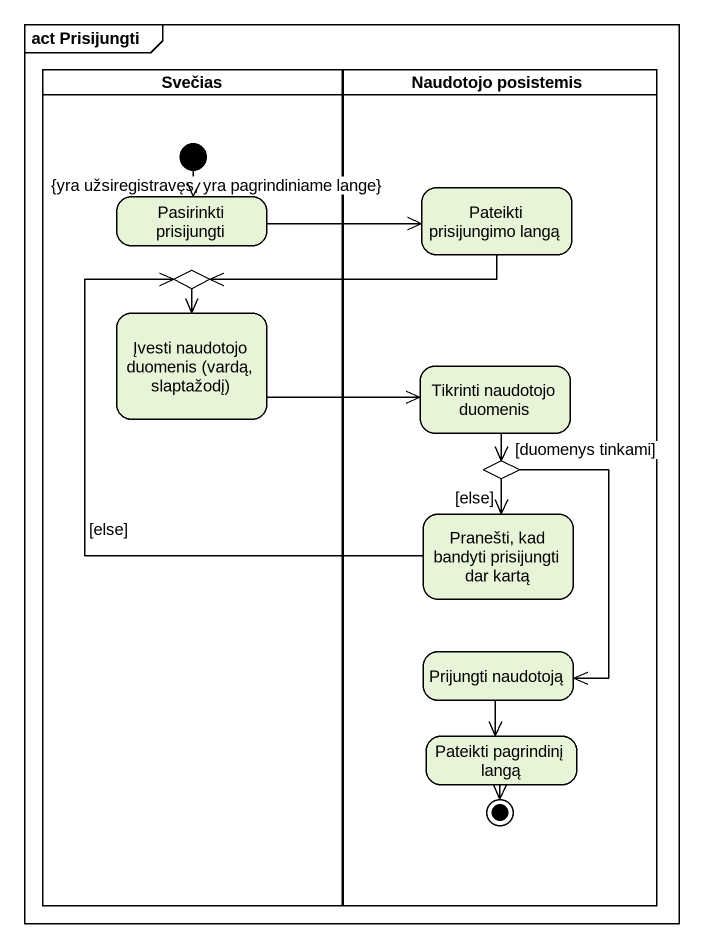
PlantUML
@startuml
mainframe act Prisijungti
hide empty description
state Svečias <<partition>> {
  state "Pasirinkti prisijungti" as Pasirinkti_prisijungti
  state choice1 <<choice>>
  state "Įvesti naudotojo duomenis (vardą, slaptažodį)" as Įvesti_naudotojo_duomenis
  [*] --> Pasirinkti_prisijungti : {yra užsiregistravęs, yra pagrindiniame lange}
}
state "Naudotojo posistemis" as Naudotojo_posistemis <<partition>> {
  state "Pateikti prisijungimo langą" as Pateikti_prisijungimo_langą
  state "Tikrinti naudotojo duomenis" as Tikrinti_naudotojo_duomenis
  state choice2 <<choice>>
  state "Pranešti, kad bandyti prisijungti dar kartą" as Pranešti_kad_bandyti
  state "Prijungti naudotoją" as Prijungti_naudotoją
  state "Pateikti pagrindinį langą" as Pateikti_pagrindinį_langą
  Pateikti_pagrindinį_langą --> [*]
}
Pasirinkti_prisijungti -right-> Pateikti_prisijungimo_langą
Pateikti_prisijungimo_langą -left-> choice1
choice1 --> Įvesti_naudotojo_duomenis
Įvesti_naudotojo_duomenis -right-> Tikrinti_naudotojo_duomenis
Tikrinti_naudotojo_duomenis --> choice2
choice2 --> Pranešti_kad_bandyti : [else]
choice2 --> Prijungti_naudotoją : [duomenys tinkami]
Pranešti_kad_bandyti -up-> choice1 : [else]
Prijungti_naudotoją --> Pateikti_pagrindinį_langą
@enduml
